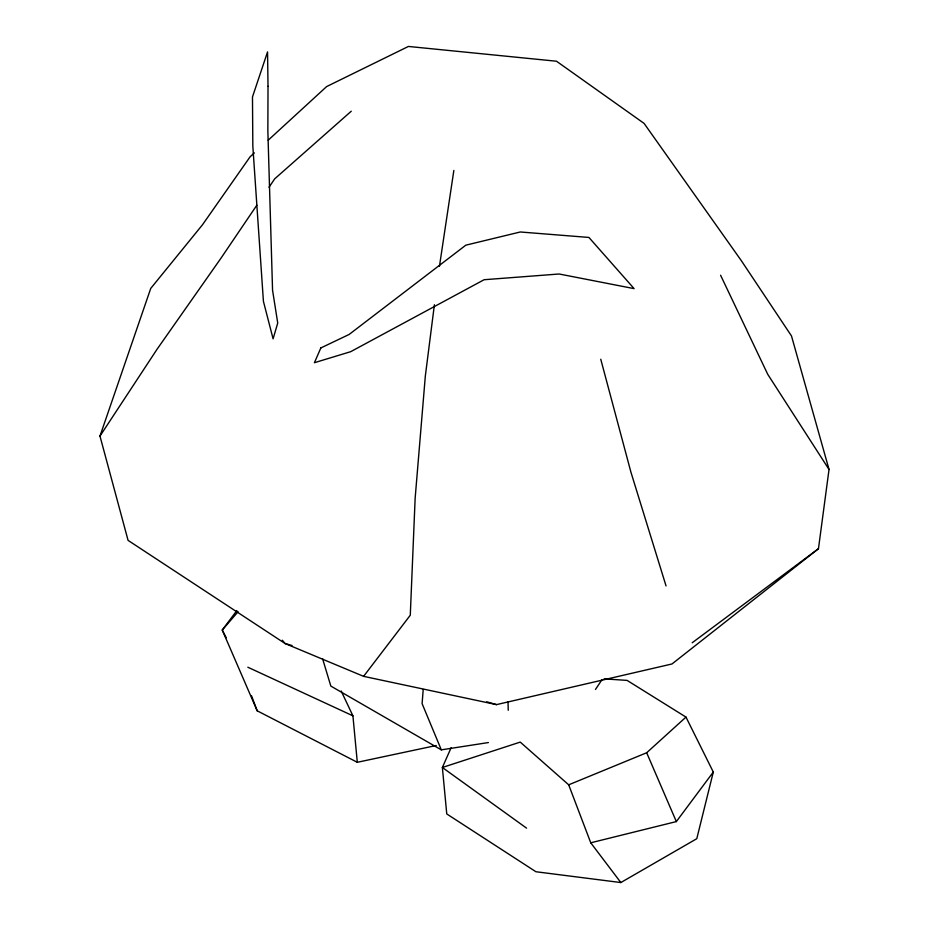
<?xml version="1.0" encoding="UTF-8"?>
<svg xmlns="http://www.w3.org/2000/svg" width="929" height="929" viewBox="0 0 929 929"><rect width="100%" height="100%" fill="white"/><g stroke="black" fill="none" stroke-linecap="round" stroke-linejoin="round"><path stroke-width="1.39" d="M423.206 689.504L422.103 703.636L441.31 749.854L488.399 742.561M434.4 304.735L425.331 376.024L415.147 498.223L410.281 615.23L363.599 676.347L285.087 643.53L128.074 540.376L99.972 436.084L150.742 288.408L202.394 224.888L250.11 156.792L254.372 152.89M363.599 676.347L496.504 704.623L671.992 663.968L818.461 548.714L829.028 469.47L791.496 335.973L741.342 260.689L644.087 123.406L556.483 61.221L408.423 46.45L326.648 86.56L268.191 140.209M439.463 266.228L453.851 170.437M604.082 678.855L627.098 680.4L685.985 717.095L713.298 772.045L696.785 838.701L620.839 882.55L535.928 871.739L446.756 813.943L442.367 767.482L451.134 747.706M99.972 436.084L157.071 349.223L221.044 258.088L256.799 205.263M595.477 689.457L601.864 679.877M268.992 187.263L274.682 178.856L351.267 111.213M526.569 828.145L442.367 767.482L520.24 742.097L568.687 784.819L590.751 842.8L676.347 821.584L713.298 772.045M236.86 610.562L222.252 630.048L257.194 710.813L357.305 762.291L436.258 745.499M238.079 611.712L222.252 630.048L226.223 637.7M568.687 784.819L646.677 752.757L685.985 717.095M692.198 642.763L818.461 548.714M292.043 645.539L285.087 643.53L282.323 640.209M486.773 701.813L496.504 704.623M247.834 667.219L352.915 715.829L357.305 762.291M441.31 749.854L330.829 686.078L322.572 658.684M590.751 842.8L620.839 882.55M829.028 469.47L767.76 374.352L720.579 275.228M341.175 690.99L352.915 715.829M646.677 752.757L676.347 821.584M251.562 695.879L257.194 710.813M666.047 585.92L630.965 472.315L600.749 359.233M508.012 701.639L508.244 710.267M268.017 86.327L267.854 130.873L272.557 290.266L277.736 323.037L273.091 338.841L263.418 301.333L252.827 146.178L252.479 96.941L267.552 51.896L268.017 86.327M320.853 347.934L314.42 362.705L350.663 351.696L484.125 279.722L559.142 273.997L634.101 288.629L588.916 237.441L520.298 231.983L465.824 245.175L349.118 334.463L320.853 347.934"/></g></svg>
